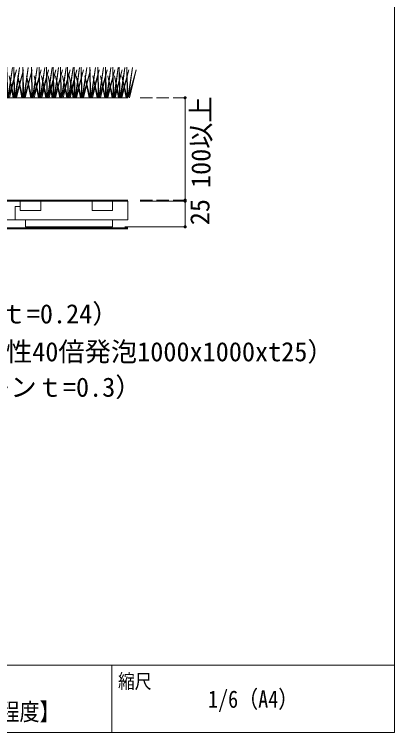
# Model space of a CAD drawing. Units: millimetres, scale not verified. Extents: x -825 to 825, y -564 to 564.
# Drawn here: x 454 to 825, y -564 to 137 of the extents above; entities that cross this region are included whole.
import ezdxf
from ezdxf.enums import TextEntityAlignment as Align

# ---------------------------------------------------------------- set-up
doc = ezdxf.new("R2010")
doc.units = ezdxf.units.MM
doc.header["$LTSCALE"] = 4
doc.header["$PDMODE"] = 32
doc.header["$PDSIZE"] = 2
doc.linetypes.add('DASHED3', pattern=[4, 3, -1])
for name, color, linetype, lineweight in [('0-0_0', 7, 'Continuous', 18), ('0-3_植栽', 3, 'Continuous', 18), ('0-4_図面枠', 7, 'Continuous', 18), ('0-5_寸法', 7, 'DASHED3', 18), ('0-6_耐根', 5, 'Continuous', 18), ('0-7_透水', 6, 'Continuous', 18), ('0-8_文字', 7, 'Continuous', 18), ('0-9_ｿｲﾙ', 2, 'Continuous', 18), ('0-B_ﾏｯﾄ25', 2, 'Continuous', 18)]:
    doc.layers.add(name, color=color, linetype=linetype, lineweight=lineweight)
doc.styles.add('ＭＳ ゴシック', font='')
doc.styles.get('ＭＳ ゴシック').set_extended_font_data('MS Gothic')

msp = doc.modelspace()

# ---------------------------------------------------------------- linework, layer by layer
at = {"layer": '0-0_0'}
msp.add_line((-734.813, -72.446), (564.994, -72.446), dxfattribs=at)
at = {"layer": '0-3_植栽'}
for points in [[(449.504, 55.554), (456.241, 82.741), (448.714, 56.039), (452.444, 85.179), (447.985, 55.796), (447.014, 85.554), (447.257, 55.554), (442.224, 76.817), (446.309, 55.554)], [(456.396, 55.554), (463.134, 82.741), (455.607, 56.039), (459.338, 85.179), (454.878, 55.796), (453.907, 85.554), (454.15, 55.554), (449.117, 76.817), (453.202, 55.554)], [(464.875, 55.554), (471.613, 82.741), (464.086, 56.039), (467.816, 85.179), (463.357, 55.796), (462.386, 85.554), (462.629, 55.554), (457.596, 76.817), (461.681, 55.554)], [(473.517, 55.554), (480.254, 82.741), (472.727, 56.039), (476.458, 85.179), (471.999, 55.796), (471.028, 85.554), (471.27, 55.554), (466.238, 76.817), (470.322, 55.554)], [(480.92, 55.554), (487.658, 82.741), (480.13, 56.039), (483.861, 85.179), (479.402, 55.796), (478.431, 85.554), (478.674, 55.554), (473.641, 76.817), (477.726, 55.554)], [(488.092, 55.554), (494.83, 82.741), (487.303, 56.039), (491.033, 85.179), (486.574, 55.796), (485.603, 85.554), (485.846, 55.554), (480.813, 76.817), (484.898, 55.554)], [(494.468, 55.554), (501.205, 82.741), (493.678, 56.039), (497.408, 85.179), (492.95, 55.796), (491.978, 85.554), (492.221, 55.554), (487.188, 76.817), (491.273, 55.554)], [(501.807, 55.554), (508.544, 82.741), (501.017, 56.039), (504.748, 85.179), (500.289, 55.796), (499.317, 85.554), (499.56, 55.554), (494.527, 76.817), (498.612, 55.554)], [(508.57, 55.554), (515.307, 82.741), (507.78, 56.039), (511.51, 85.179), (507.052, 55.796), (506.08, 85.554), (506.323, 55.554), (501.29, 76.817), (505.375, 55.554)], [(514.943, 55.554), (521.68, 82.741), (514.153, 56.039), (517.884, 85.179), (513.424, 55.796), (512.453, 85.554), (512.696, 55.554), (507.663, 76.817), (511.748, 55.554)], [(521.836, 55.554), (528.573, 82.741), (521.046, 56.039), (524.777, 85.179), (520.318, 55.796), (519.346, 85.554), (519.589, 55.554), (514.556, 76.817), (518.641, 55.554)], [(530.314, 55.554), (537.052, 82.741), (529.525, 56.039), (533.255, 85.179), (528.796, 55.796), (527.825, 85.554), (528.068, 55.554), (523.035, 76.817), (527.12, 55.554)], [(538.109, 55.554), (544.846, 82.741), (537.319, 56.039), (541.05, 85.179), (536.591, 55.796), (535.62, 85.554), (535.862, 55.554), (530.83, 76.817), (534.914, 55.554)], [(545.512, 55.554), (552.25, 82.741), (544.722, 56.039), (548.453, 85.179), (543.994, 55.796), (543.023, 85.554), (543.266, 55.554), (538.233, 76.817), (542.318, 55.554)], [(552.684, 55.554), (559.422, 82.741), (551.894, 56.039), (555.625, 85.179), (551.166, 55.796), (550.195, 85.554), (550.438, 55.554), (545.405, 76.817), (549.49, 55.554)], [(559.06, 55.554), (565.797, 82.741), (558.27, 56.039), (562, 85.179), (557.541, 55.796), (556.57, 85.554), (556.813, 55.554), (551.78, 76.817), (555.865, 55.554)], [(566.399, 55.554), (573.136, 82.741), (565.609, 56.039), (569.34, 85.179), (564.88, 55.796), (563.909, 85.554), (564.152, 55.554), (559.119, 76.817), (563.204, 55.554)]]:
    msp.add_lwpolyline(points, dxfattribs=at)
at = {"layer": '0-4_図面枠'}
for p, q in [((-825, -498), (825, -498)), ((549.347, -498), (549.347, -564))]:
    msp.add_line(p, q, dxfattribs=at)
msp.add_lwpolyline([(-825, 564), (825, 564), (825, -564), (-825, -564)], close=True, dxfattribs=at)
at = {"layer": '0-5_寸法'}
for p, q in [((576.994, 55.554), (620.734, 55.554)), ((576.994, -44.446), (620.734, -44.446))]:
    msp.add_line(p, q, dxfattribs=at)
at = {"layer": '0-5_寸法', "linetype": 'Continuous'}
for p, q in [((576.994, -45.446), (620.734, -45.446)), ((561.994, -70.446), (620.734, -70.446))]:
    msp.add_line(p, q, dxfattribs=at)
at = {"layer": '0-5_寸法'}
msp.add_lwpolyline([(620.734, -44.446), (620.734, 55.554), (620.734, -44.446)], dxfattribs=at)
at = {"layer": '0-5_寸法', "linetype": 'Continuous'}
msp.add_lwpolyline([(620.734, -45.446), (620.734, -70.446), (620.734, -45.446)], dxfattribs=at)
at = {"layer": '0-5_寸法'}
for p in [(620.734, 55.554), (620.734, -44.446), (620.734, -45.446), (620.734, -70.446)]:
    msp.add_point(p, dxfattribs=at)
at = {"layer": '0-6_耐根'}
msp.add_line((-436.006, -71.446), (564.994, -71.446), dxfattribs=at)
at = {"layer": '0-7_透水'}
msp.add_line((-435.006, -44.446), (564.994, -44.446), dxfattribs=at)
at = {"layer": '0-9_ｿｲﾙ'}
msp.add_line((-444.006, 55.554), (564.994, 55.554), dxfattribs=at)
at = {"layer": '0-B_ﾏｯﾄ25'}
for p, q in [((-435.006, -45.446), (564.994, -45.446)), ((479.994, -45.446), (479.994, -54.446)), ((529.994, -45.446), (529.994, -54.446)), ((549.994, -45.446), (549.994, -54.446)), ((564.994, -63.446), (564.994, -45.446)), ((564.994, -46.446), (564.994, -45.446)), ((454.994, -50.446), (459.994, -50.446)), ((454.994, -50.446), (459.994, -50.446)), ((454.994, -50.446), (454.994, -63.446)), ((459.994, -54.446), (479.994, -54.446)), ((459.994, -54.446), (479.994, -54.446)), ((459.994, -54.446), (479.994, -54.446)), ((459.994, -54.446), (479.994, -54.446)), ((529.994, -54.446), (549.994, -54.446)), ((-435.006, -63.446), (564.994, -63.446)), ((464.994, -70.446), (464.994, -63.446)), ((464.994, -70.446), (464.994, -66.446)), ((549.994, -70.446), (549.994, -63.446)), ((549.994, -70.446), (549.994, -66.446)), ((464.994, -70.446), (549.994, -70.446))]:
    msp.add_line(p, q, dxfattribs=at)
msp.add_lwpolyline([(459.994, -45.446), (459.994, -54.446), (479.994, -54.446)], dxfattribs=at)

# ---------------------------------------------------------------- texts
at = {"layer": '0-4_図面枠', "style": 'ＭＳ ゴシック', "width": 0.85}
for s, height, p in [('縮尺', 14.08, (555.347, -525.12)), ('1/6（A4）', 16.89, (643.11, -544.824)), ('【フェザーストーン縁石・地被程度】', 16.89, (165.535, -557.138))]:
    msp.add_text(s, height=height, dxfattribs=at).set_placement(p, align=Align.BOTTOM_LEFT)
at = {"layer": '0-5_寸法', "style": 'ＭＳ ゴシック'}
for s, p in [('100以上', (651.109, -32.526)), ('25', (650.094, -68.826))]:
    msp.add_text(s, height=18.77, rotation=90, dxfattribs=at).set_placement(p, align=Align.BOTTOM_LEFT)
at = {"layer": '0-8_文字', "style": 'ＭＳ ゴシック'}
for s, p in [('エコロベース(透水)シート（ポリエステルｔ=0.24）', (-45.609, -170.294)), ('エコロベース(保水・排水)マット25（難燃性40倍発泡1000x1000xt25）', (-40.266, -207.251)), ('エコロベース(耐根)フィルム（ポリエチレンｔ=0.3）', (-36.006, -241.855))]:
    msp.add_text(s, height=18.77, dxfattribs=at).set_placement(p, align=Align.BOTTOM_LEFT)

doc.saveas('drawing.dxf')
